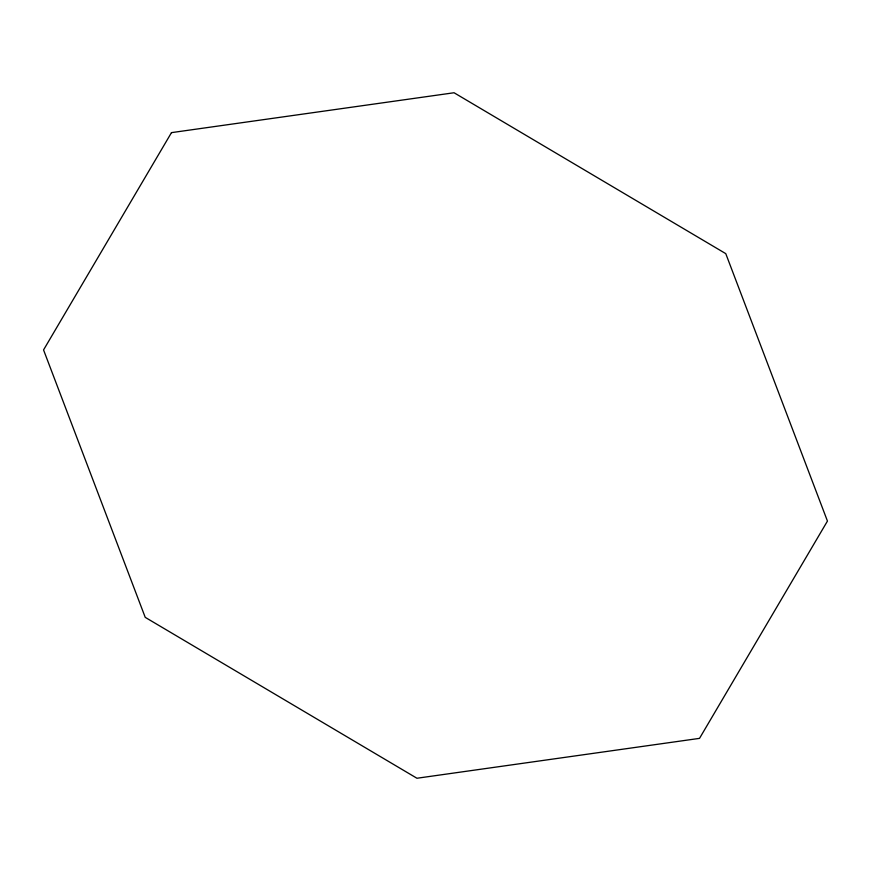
<?xml version="1.0" encoding="UTF-8"?>
<svg xmlns="http://www.w3.org/2000/svg" width="871" height="871" viewBox="0 0 871 871"><rect width="100%" height="100%" fill="white"/><g stroke="black" fill="none" stroke-linecap="round" stroke-linejoin="round"><path stroke-width="1.31" d="M171.478 132.632L43.55 349.924L145.228 617.354L416.937 778.249L699.522 738.368L827.45 521.076L725.772 253.646L454.063 92.751L171.478 132.632"/></g></svg>
